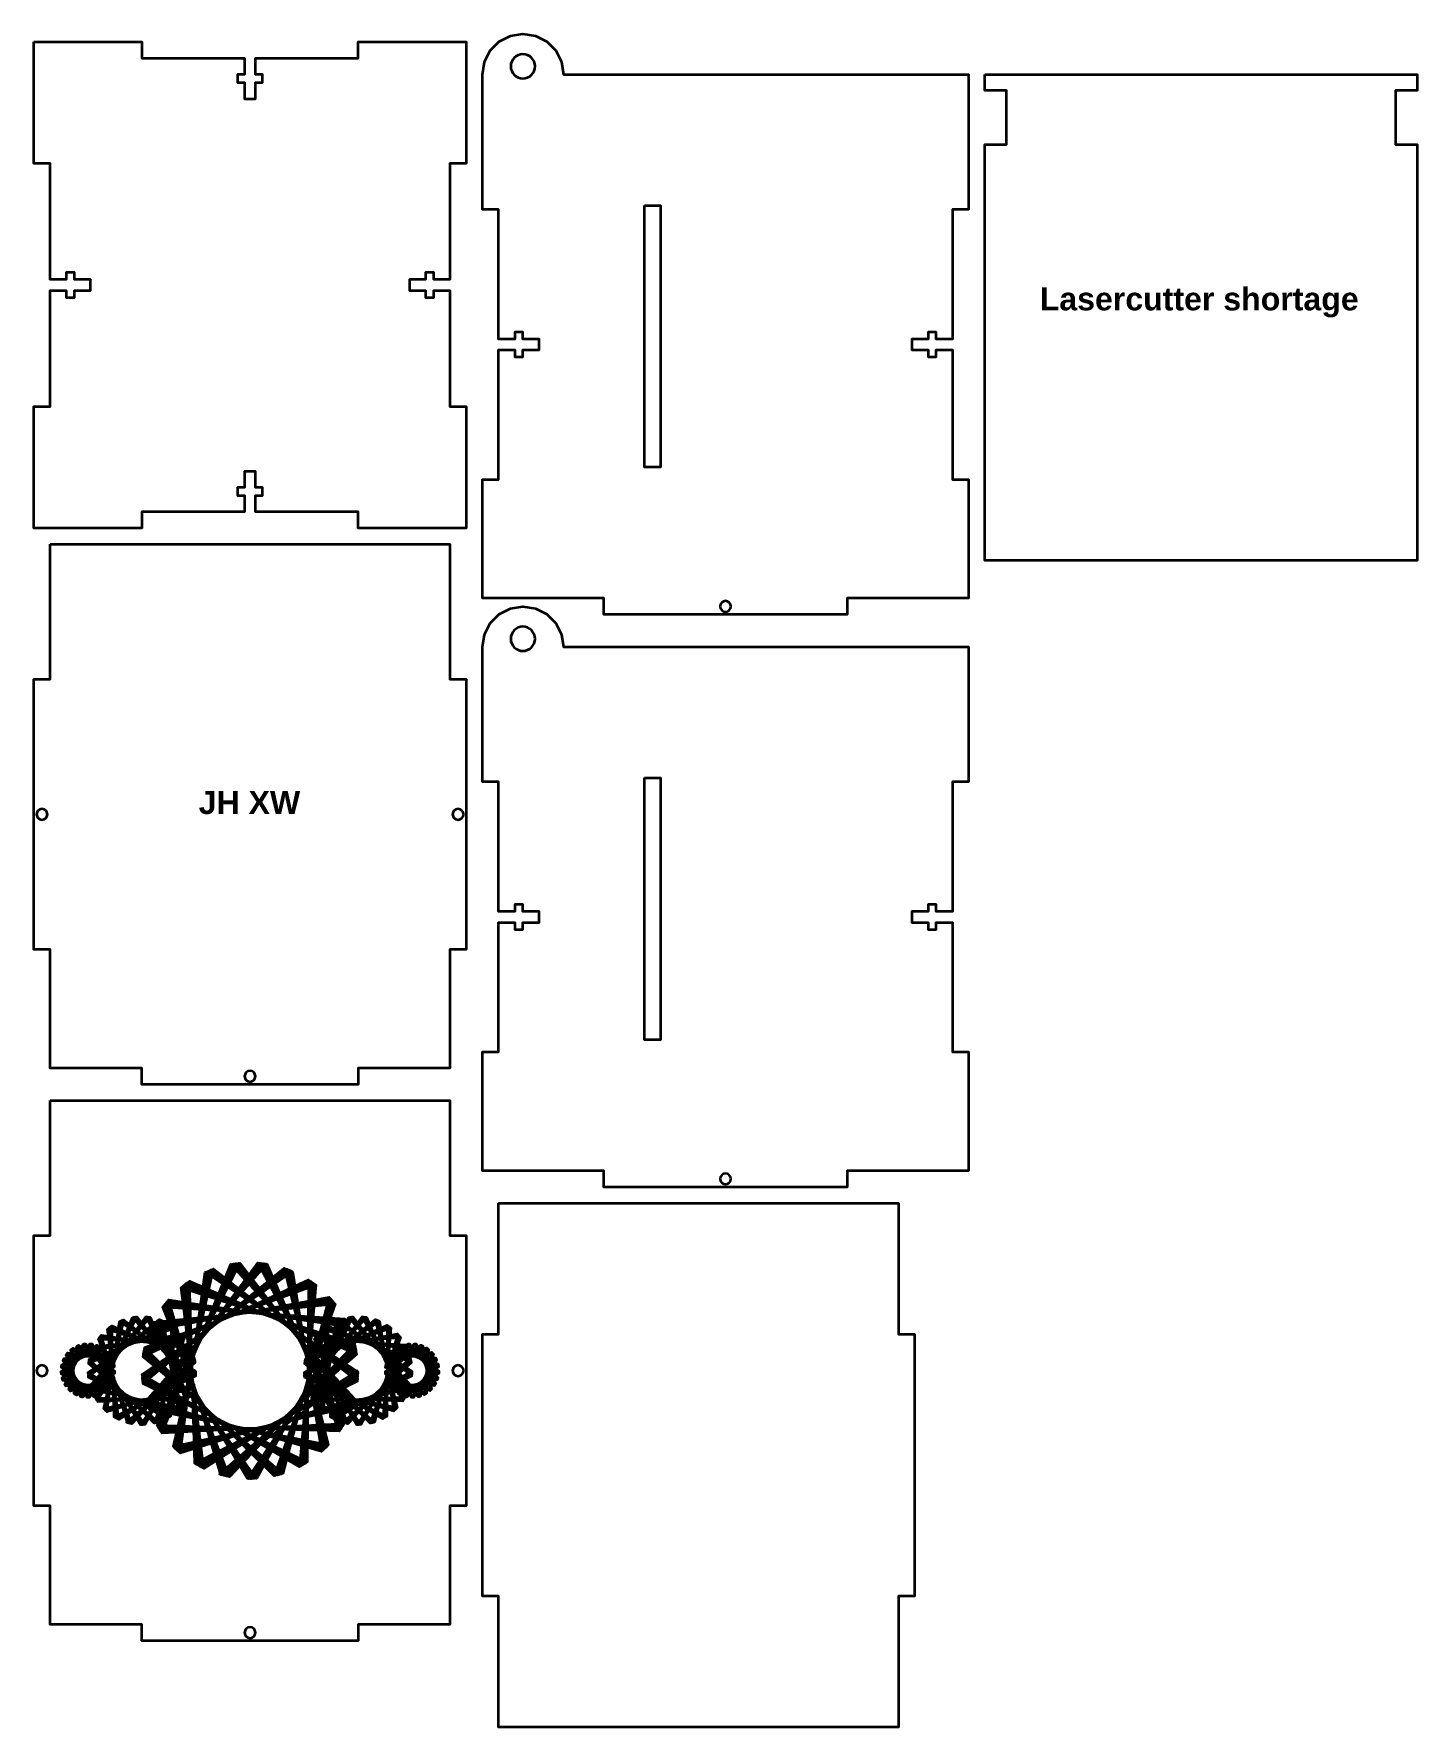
# Model space of a CAD drawing. Header units: millimetres. Extents: x 0 to 256, y 768 to 1081.
import ezdxf

# ---------------------------------------------------------------- set-up
doc = ezdxf.new("R2010")
doc.units = ezdxf.units.MM
doc.header["$MEASUREMENT"] = 0
doc.layers.add('Layer 1', color=7, linetype='Continuous')

msp = doc.modelspace()

# ---------------------------------------------------------------- linework, layer by layer
at = {"layer": 'Layer 1', "color": 7, "lineweight": 35, "true_color": 0xffffff}
for points in [[(0, 1080), (20, 1080), (20, 1077), (39, 1077), (39, 1074), (37.7, 1074), (37.7, 1072.5), (39, 1072.5), (39, 1069.5), (41, 1069.5), (41, 1072.5), (42.3, 1072.5), (42.3, 1074), (41, 1074), (41, 1077), (60, 1077), (60, 1080), (80, 1080), (80, 1057.5), (77, 1057.5), (77, 1036), (74, 1036), (74, 1037.3), (72.5, 1037.3), (72.5, 1036), (69.5, 1036), (69.5, 1034), (72.5, 1034), (72.5, 1032.7), (74, 1032.7), (74, 1034), (77, 1034), (77, 1012.5), (80, 1012.5), (80, 990), (60, 990), (60, 993), (41, 993), (41, 996), (42.3, 996), (42.3, 997.5), (41, 997.5), (41, 1000.5), (39, 1000.5), (39, 997.5), (37.7, 997.5), (37.7, 996), (39, 996), (39, 993), (20, 993), (20, 990), (0, 990), (0, 1012.5), (3, 1012.5), (3, 1034), (6, 1034), (6, 1032.7), (7.5, 1032.7), (7.5, 1034), (10.5, 1034), (10.5, 1036), (7.5, 1036), (7.5, 1037.3), (6, 1037.3), (6, 1036), (3, 1036), (3, 1057.5), (0, 1057.5), (0, 1080)], [(83, 1074), (83.37, 1076.32), (84.43, 1078.41), (86.09, 1080.07), (88.18, 1081.13), (90.5, 1081.5), (92.82, 1081.13), (94.91, 1080.07), (96.57, 1078.41), (97.63, 1076.32), (98, 1074), (173, 1074), (173, 1049), (170, 1049), (170, 1025), (167, 1025), (167, 1026.3), (165.5, 1026.3), (165.5, 1025), (162.5, 1025), (162.5, 1023), (165.5, 1023), (165.5, 1021.7), (167, 1021.7), (167, 1023), (170, 1023), (170, 999), (173, 999), (173, 977), (150.5, 977), (150.5, 974), (105.5, 974), (105.5, 977), (83, 977), (83, 999), (86, 999), (86, 1023), (89, 1023), (89, 1021.7), (90.5, 1021.7), (90.5, 1023), (93.5, 1023), (93.5, 1025), (90.5, 1025), (90.5, 1026.3), (89, 1026.3), (89, 1025), (86, 1025), (86, 1049), (83, 1049), (83, 1074)], [(176, 1074), (256, 1074), (256, 1071), (252, 1071), (252, 1061), (256, 1061), (256, 984), (176, 984), (176, 1061), (180, 1061), (180, 1071), (176, 1071), (176, 1074)], [(113, 1049.75), (116, 1049.75), (116, 1001.25), (113, 1001.25), (113, 1049.75)], [(3, 987), (77, 987), (77, 962), (80, 962), (80, 912), (77, 912), (77, 890), (60, 890), (60, 887), (20, 887), (20, 890), (3, 890), (3, 912), (0, 912), (0, 962), (3, 962), (3, 987)], [(83, 968), (83.37, 970.32), (84.43, 972.41), (86.09, 974.07), (88.18, 975.13), (90.5, 975.5), (92.82, 975.13), (94.91, 974.07), (96.57, 972.41), (97.63, 970.32), (98, 968), (173, 968), (173, 943), (170, 943), (170, 919), (167, 919), (167, 920.3), (165.5, 920.3), (165.5, 919), (162.5, 919), (162.5, 917), (165.5, 917), (165.5, 915.7), (167, 915.7), (167, 917), (170, 917), (170, 893), (173, 893), (173, 871), (150.5, 871), (150.5, 868), (105.5, 868), (105.5, 871), (83, 871), (83, 893), (86, 893), (86, 917), (89, 917), (89, 915.7), (90.5, 915.7), (90.5, 917), (93.5, 917), (93.5, 919), (90.5, 919), (90.5, 920.3), (89, 920.3), (89, 919), (86, 919), (86, 943), (83, 943), (83, 968)], [(113, 943.75), (116, 943.75), (116, 895.25), (113, 895.25), (113, 943.75)], [(3, 884), (77, 884), (77, 859), (80, 859), (80, 809), (77, 809), (77, 787), (60, 787), (60, 784), (20, 784), (20, 787), (3, 787), (3, 809), (0, 809), (0, 859), (3, 859), (3, 884)], [(86, 865), (160, 865), (160, 840.75), (163, 840.75), (163, 792.25), (160, 792.25), (160, 768), (86, 768), (86, 792.25), (83, 792.25), (83, 840.75), (86, 840.75), (86, 865)]]:
    msp.add_lwpolyline(points, dxfattribs=at)
at = {"layer": 'Layer 1', "color": 5, "lineweight": 35, "true_color": 0x0000ff}
for points in [[(60, 834), (31.47, 815.91), (27.27, 849.42), (59.38, 838.94), (36.21, 814.36), (23.85, 845.8), (57.56, 843.58), (41.18, 814.04), (21.44, 841.45), (54.65, 847.62), (46.08, 814.95), (20.17, 836.63), (50.83, 850.82), (50.6, 817.04), (20.14, 831.65), (46.34, 852.97), (54.46, 820.18), (21.34, 826.81), (41.46, 853.95), (57.42, 824.18), (23.69, 822.42), (36.48, 853.69), (59.31, 828.79), (27.06, 818.75), (31.73, 852.21), (60, 833.72), (31.23, 816.03), (27.48, 849.6), (59.45, 838.67), (35.94, 814.42), (24.02, 846.02), (57.69, 843.33), (40.9, 814.02), (21.54, 841.7), (54.83, 847.41), (45.81, 814.86), (20.21, 836.9), (51.06, 850.66), (50.36, 816.89), (20.11, 831.92), (46.6, 852.88), (54.26, 819.98), (21.24, 827.07), (41.73, 853.93), (57.29, 823.94), (23.53, 822.65), (36.75, 853.74), (59.24, 828.52), (26.85, 818.93), (31.98, 852.32), (59.99, 833.45), (30.98, 816.15), (27.7, 849.77), (59.51, 838.4), (35.67, 814.48), (24.18, 846.24), (57.82, 843.09), (40.62, 814.01), (21.65, 841.96), (55.02, 847.21), (45.54, 814.78), (20.25, 837.18), (51.29, 850.51), (50.12, 816.75), (20.08, 832.2), (46.86, 852.79), (54.07, 819.79), (21.14, 827.33), (42.01, 853.9), (57.15, 823.7), (23.38, 822.88), (37.03, 853.78), (59.16, 828.26), (26.64, 819.12), (32.23, 852.43), (59.98, 833.17), (30.73, 816.28), (27.92, 849.94), (59.57, 838.13), (35.4, 814.54), (24.36, 846.46), (57.94, 842.84), (40.35, 814), (21.76, 842.21), (55.2, 847), (45.28, 814.71), (20.3, 837.45), (51.52, 850.35), (49.88, 816.61), (20.06, 832.47), (47.12, 852.69), (53.87, 819.59), (21.05, 827.59), (42.28, 853.87), (57, 823.47), (23.22, 823.11), (37.3, 853.82), (59.08, 827.99), (26.43, 819.3), (32.49, 852.54), (59.97, 832.89), (30.49, 816.41), (28.14, 850.11), (59.62, 837.86), (35.13, 814.6), (24.53, 846.68), (58.06, 842.59), (40.07, 814), (21.88, 842.46), (55.38, 846.79), (45.01, 814.64), (20.35, 837.72), (51.74, 850.19), (49.64, 816.48), (20.04, 832.75), (47.38, 852.59), (53.67, 819.4), (20.97, 827.86), (42.56, 853.84), (56.85, 823.23), (23.08, 823.35), (37.58, 853.85), (58.99, 827.73), (26.23, 819.49), (32.75, 852.64), (59.95, 832.62), (30.24, 816.54), (28.37, 850.27), (59.67, 837.59), (34.86, 814.67), (24.71, 846.89), (58.18, 842.34), (39.79, 814), (22, 842.71), (55.55, 846.57), (44.74, 814.57), (20.4, 837.99), (51.97, 850.03), (49.4, 816.34), (20.02, 833.03), (47.63, 852.49), (53.47, 819.21), (20.88, 828.12), (42.83, 853.8), (56.7, 823), (22.93, 823.58), (37.85, 853.88), (58.9, 827.47), (26.03, 819.68), (33.01, 852.74), (59.93, 832.34), (30, 816.68), (28.59, 850.43), (59.72, 837.32), (34.59, 814.74), (24.89, 847.1), (58.29, 842.09), (39.52, 814.01), (22.12, 842.96), (55.73, 846.36), (44.47, 814.51), (20.46, 838.26), (52.19, 849.86), (49.15, 816.22), (20.01, 833.3), (47.89, 852.38), (53.26, 819.03), (20.8, 828.39), (43.1, 853.76), (56.55, 822.77), (22.79, 823.82), (38.13, 853.91), (58.81, 827.21), (25.84, 819.88), (33.26, 852.83), (59.91, 832.06), (29.76, 816.82), (28.82, 850.58), (59.77, 837.04), (34.33, 814.82), (60, 834)], [(30, 834), (15.74, 824.95), (13.63, 841.71), (29.69, 836.47), (18.1, 824.18), (11.93, 839.9), (28.78, 838.79), (20.59, 824.02), (10.72, 837.72), (27.32, 840.81), (23.04, 824.47), (10.09, 835.31), (25.41, 842.41), (25.3, 825.52), (10.07, 832.82), (23.17, 843.49), (27.23, 827.09), (10.67, 830.41), (20.73, 843.97), (28.71, 829.09), (11.85, 828.21), (18.24, 843.84), (29.66, 831.4), (13.53, 826.38), (15.86, 843.1), (30, 833.86), (15.61, 825.01), (13.74, 841.8), (29.72, 836.34), (17.97, 824.21), (12.01, 840.01), (28.84, 838.67), (20.45, 824.01), (10.77, 837.85), (27.42, 840.71), (22.91, 824.43), (10.11, 835.45), (25.53, 842.33), (25.18, 825.45), (10.05, 832.96), (23.3, 843.44), (27.13, 826.99), (10.62, 830.54), (20.86, 843.96), (28.64, 828.97), (11.77, 828.33), (18.38, 843.87), (29.62, 831.26), (13.42, 826.47), (15.99, 843.16), (30, 833.72), (15.49, 825.08), (13.85, 841.89), (29.75, 836.2), (17.83, 824.24), (12.09, 840.12), (28.91, 838.54), (20.31, 824.01), (10.82, 837.98), (27.51, 840.6), (22.77, 824.39), (10.13, 835.59), (25.65, 842.25), (25.06, 825.37), (10.04, 833.1), (23.43, 843.39), (27.03, 826.89), (10.57, 830.67), (21, 843.95), (28.57, 828.85), (11.69, 828.44), (18.51, 843.89), (29.58, 831.13), (13.32, 826.56), (16.12, 843.21), (29.99, 833.59), (15.36, 825.14), (13.96, 841.97), (29.78, 836.07), (17.7, 824.27), (12.18, 840.23), (28.97, 838.42), (20.17, 824), (10.88, 838.1), (27.6, 840.5), (22.64, 824.35), (10.15, 835.72), (25.76, 842.18), (24.94, 825.31), (10.03, 833.24), (23.56, 843.35), (26.94, 826.8), (10.53, 830.8), (21.14, 843.93), (28.5, 828.73), (11.61, 828.56), (18.65, 843.91), (29.54, 831), (13.22, 826.65), (16.25, 843.27), (29.99, 833.45), (15.24, 825.2), (14.07, 842.05), (29.81, 835.93), (17.56, 824.3), (12.27, 840.34), (29.03, 838.29), (20.04, 824), (10.94, 838.23), (27.69, 840.39), (22.5, 824.32), (10.18, 835.86), (25.87, 842.1), (24.82, 825.24), (10.02, 833.37), (23.69, 843.29), (26.83, 826.7), (10.48, 830.93), (21.28, 843.92), (28.43, 828.62), (11.54, 828.67), (18.79, 843.93), (29.5, 830.87), (13.12, 826.75), (16.37, 843.32), (29.98, 833.31), (15.12, 825.27), (14.18, 842.13), (29.84, 835.79), (17.43, 824.34), (12.35, 840.45), (29.09, 838.17), (19.9, 824), (11, 838.36), (27.78, 840.29), (22.37, 824.29), (10.2, 836), (25.98, 842.01), (24.7, 825.17), (10.01, 833.51), (23.82, 843.24), (26.73, 826.61), (10.44, 831.06), (21.42, 843.9), (28.35, 828.5), (11.46, 828.79), (18.93, 843.94), (29.45, 830.73), (13.02, 826.84), (16.5, 843.37), (29.97, 833.17), (15, 825.34), (14.3, 842.21), (29.86, 835.66), (17.3, 824.37), (12.44, 840.55), (29.15, 838.04), (19.76, 824), (11.06, 838.48), (27.86, 840.18), (22.24, 824.25), (10.23, 836.13), (26.09, 841.93), (24.58, 825.11), (10.01, 833.65), (23.94, 843.19), (26.63, 826.51), (10.4, 831.19), (21.55, 843.88), (28.27, 828.38), (11.39, 828.91), (19.06, 843.96), (29.41, 830.6), (12.92, 826.94), (16.63, 843.42), (29.95, 833.03), (14.88, 825.41), (14.41, 842.29), (29.88, 835.52), (17.16, 824.41), (30, 834)], [(70, 834), (55.74, 824.95), (53.63, 841.71), (69.69, 836.47), (58.1, 824.18), (51.93, 839.9), (68.78, 838.79), (60.59, 824.02), (50.72, 837.72), (67.32, 840.81), (63.04, 824.47), (50.09, 835.31), (65.41, 842.41), (65.3, 825.52), (50.07, 832.82), (63.17, 843.49), (67.23, 827.09), (50.67, 830.41), (60.73, 843.97), (68.71, 829.09), (51.85, 828.21), (58.24, 843.84), (69.65, 831.4), (53.53, 826.38), (55.86, 843.1), (70, 833.86), (55.61, 825.01), (53.74, 841.8), (69.72, 836.34), (57.97, 824.21), (52.01, 840.01), (68.84, 838.67), (60.45, 824.01), (50.77, 837.85), (67.42, 840.71), (62.9, 824.43), (50.11, 835.45), (65.53, 842.33), (65.18, 825.45), (50.05, 832.96), (63.3, 843.44), (67.13, 826.99), (50.62, 830.54), (60.87, 843.96), (68.64, 828.97), (51.77, 828.33), (58.38, 843.87), (69.62, 831.26), (53.42, 826.47), (55.99, 843.16), (70, 833.72), (55.49, 825.08), (53.85, 841.89), (69.75, 836.2), (57.83, 824.24), (52.09, 840.12), (68.91, 838.54), (60.31, 824.01), (50.83, 837.98), (67.51, 840.6), (62.77, 824.39), (50.13, 835.59), (65.64, 842.25), (65.06, 825.37), (50.04, 833.1), (63.43, 843.39), (67.04, 826.89), (50.57, 830.67), (61, 843.95), (68.57, 828.85), (51.69, 828.44), (58.51, 843.89), (69.58, 831.13), (53.32, 826.56), (56.12, 843.21), (69.99, 833.59), (55.37, 825.14), (53.96, 841.97), (69.78, 836.07), (57.7, 824.27), (52.18, 840.23), (68.97, 838.42), (60.17, 824), (50.88, 838.1), (67.6, 840.5), (62.64, 824.35), (50.15, 835.72), (65.76, 842.18), (64.94, 825.31), (50.03, 833.24), (63.56, 843.35), (66.94, 826.8), (50.53, 830.8), (61.14, 843.93), (68.5, 828.73), (51.61, 828.56), (58.65, 843.91), (69.54, 831), (53.22, 826.65), (56.24, 843.27), (69.99, 833.45), (55.24, 825.2), (54.07, 842.05), (69.81, 835.93), (57.56, 824.3), (52.26, 840.34), (69.03, 838.29), (60.04, 824), (50.94, 838.23), (67.69, 840.39), (62.51, 824.32), (50.17, 835.86), (65.87, 842.1), (64.82, 825.24), (50.02, 833.37), (63.69, 843.29), (66.83, 826.7), (50.48, 830.93), (61.28, 843.92), (68.43, 828.62), (51.54, 828.67), (58.79, 843.93), (69.5, 830.87), (53.12, 826.75), (56.37, 843.32), (69.98, 833.31), (55.12, 825.27), (54.18, 842.13), (69.84, 835.79), (57.43, 824.34), (52.35, 840.45), (69.09, 838.17), (59.9, 824), (51, 838.36), (67.78, 840.29), (62.37, 824.29), (50.2, 836), (65.98, 842.01), (64.7, 825.17), (50.01, 833.51), (63.82, 843.24), (66.73, 826.61), (50.44, 831.06), (61.42, 843.9), (68.35, 828.5), (51.46, 828.79), (58.93, 843.94), (69.45, 830.73), (53.02, 826.84), (56.5, 843.37), (69.97, 833.17), (55, 825.34), (54.3, 842.21), (69.86, 835.66), (57.3, 824.37), (52.44, 840.55), (69.15, 838.04), (59.76, 824), (51.06, 838.48), (67.86, 840.18), (62.24, 824.25), (50.23, 836.13), (66.09, 841.93), (64.57, 825.11), (50.01, 833.65), (63.94, 843.19), (66.63, 826.51), (50.4, 831.19), (61.55, 843.88), (68.27, 828.38), (51.39, 828.91), (59.06, 843.96), (69.4, 830.6), (52.92, 826.94), (56.63, 843.42), (69.95, 833.03), (54.88, 825.41), (54.41, 842.29), (69.88, 835.52), (57.16, 824.41), (70, 834)], [(15, 834), (7.87, 829.48), (6.82, 837.86), (14.85, 835.24), (9.05, 829.09), (5.96, 836.95), (14.39, 836.39), (10.3, 829.01), (5.36, 835.86), (13.66, 837.4), (11.52, 829.24), (5.04, 834.66), (12.71, 838.2), (12.65, 829.76), (5.03, 833.41), (11.59, 838.74), (13.61, 830.54), (5.33, 832.2), (10.36, 838.99), (14.36, 831.54), (5.92, 831.11), (9.12, 838.92), (14.83, 832.7), (6.76, 830.19), (7.93, 838.55), (15, 833.93), (7.81, 829.51), (6.87, 837.9), (14.86, 835.17), (8.98, 829.1), (6, 837.01), (14.42, 836.33), (10.23, 829.01), (5.39, 835.93), (13.71, 837.35), (11.45, 829.22), (5.05, 834.73), (12.77, 838.17), (12.59, 829.72), (5.03, 833.48), (11.65, 838.72), (13.57, 830.49), (5.31, 832.27), (10.43, 838.98), (14.32, 831.49), (5.88, 831.16), (9.19, 838.93), (14.81, 832.63), (6.71, 830.23), (7.99, 838.58), (15, 833.86), (7.74, 829.54), (6.93, 837.94), (14.88, 835.1), (8.92, 829.12), (6.05, 837.06), (14.45, 836.27), (10.16, 829), (5.41, 835.99), (13.76, 837.3), (11.39, 829.2), (5.06, 834.79), (12.82, 838.13), (12.53, 829.69), (5.02, 833.55), (11.72, 838.7), (13.52, 830.45), (5.29, 832.33), (10.5, 838.98), (14.29, 831.43), (5.84, 831.22), (9.26, 838.94), (14.79, 832.56), (6.66, 830.28), (8.06, 838.61), (15, 833.79), (7.68, 829.57), (6.98, 837.99), (14.89, 835.03), (8.85, 829.13), (6.09, 837.12), (14.48, 836.21), (10.09, 829), (5.44, 836.05), (13.8, 837.25), (11.32, 829.18), (5.07, 834.86), (12.88, 838.09), (12.47, 829.65), (5.01, 833.62), (11.78, 838.67), (13.47, 830.4), (5.26, 832.4), (10.57, 838.97), (14.25, 831.37), (5.81, 831.28), (9.32, 838.95), (14.77, 832.5), (6.61, 830.33), (8.12, 838.63), (14.99, 833.72), (7.62, 829.6), (7.04, 838.03), (14.91, 834.96), (8.78, 829.15), (6.13, 837.17), (14.52, 836.15), (10.02, 829), (5.47, 836.12), (13.85, 837.2), (11.25, 829.16), (5.09, 834.93), (12.94, 838.05), (12.41, 829.62), (5.01, 833.69), (11.85, 838.65), (13.42, 830.35), (5.24, 832.46), (10.64, 838.96), (14.21, 831.31), (5.77, 831.34), (9.39, 838.96), (14.75, 832.43), (6.56, 830.37), (8.19, 838.66), (14.99, 833.65), (7.56, 829.63), (7.09, 838.07), (14.92, 834.9), (8.72, 829.17), (6.18, 837.22), (14.55, 836.09), (9.95, 829), (5.5, 836.18), (13.89, 837.14), (11.19, 829.14), (5.1, 835), (12.99, 838.01), (12.35, 829.59), (5.01, 833.76), (11.91, 838.62), (13.37, 830.3), (5.22, 832.53), (10.71, 838.95), (14.18, 831.25), (5.73, 831.4), (9.46, 838.97), (14.73, 832.37), (6.51, 830.42), (8.25, 838.68), (14.98, 833.59), (7.5, 829.67), (7.15, 838.11), (14.93, 834.83), (8.65, 829.19), (6.22, 837.27), (14.57, 836.02), (9.88, 829), (5.53, 836.24), (13.93, 837.09), (11.12, 829.13), (5.11, 835.07), (13.05, 837.96), (12.29, 829.55), (5, 833.83), (11.97, 838.59), (13.31, 830.26), (5.2, 832.6), (10.78, 838.94), (14.14, 831.19), (5.7, 831.45), (9.53, 838.98), (14.7, 832.3), (6.46, 830.47), (8.32, 838.71), (14.98, 833.52), (7.44, 829.71), (7.2, 838.15), (14.94, 834.76), (8.58, 829.21), (15, 834)], [(75, 834), (67.87, 829.48), (66.82, 837.86), (74.85, 835.24), (69.05, 829.09), (65.96, 836.95), (74.39, 836.39), (70.29, 829.01), (65.36, 835.86), (73.66, 837.4), (71.52, 829.24), (65.04, 834.66), (72.71, 838.2), (72.65, 829.76), (65.04, 833.41), (71.58, 838.74), (73.61, 830.54), (65.33, 832.2), (70.36, 838.99), (74.36, 831.54), (65.92, 831.11), (69.12, 838.92), (74.83, 832.7), (66.76, 830.19), (67.93, 838.55), (75, 833.93), (67.81, 829.51), (66.87, 837.9), (74.86, 835.17), (68.98, 829.1), (66, 837.01), (74.42, 836.33), (70.22, 829.01), (65.39, 835.93), (73.71, 837.35), (71.45, 829.22), (65.05, 834.73), (72.76, 838.17), (72.59, 829.72), (65.03, 833.48), (71.65, 838.72), (73.57, 830.49), (65.31, 832.27), (70.43, 838.98), (74.32, 831.49), (65.88, 831.16), (69.19, 838.93), (74.81, 832.63), (66.71, 830.23), (68, 838.58), (75, 833.86), (67.74, 829.54), (66.93, 837.94), (74.88, 835.1), (68.92, 829.12), (66.05, 837.06), (74.45, 836.27), (70.16, 829), (65.41, 835.99), (73.75, 837.3), (71.39, 829.2), (65.06, 834.79), (72.82, 838.13), (72.53, 829.69), (65.02, 833.55), (71.71, 838.7), (73.52, 830.45), (65.29, 832.33), (70.5, 838.98), (74.29, 831.43), (65.84, 831.22), (69.26, 838.94), (74.79, 832.56), (66.66, 830.28), (68.06, 838.61), (75, 833.79), (67.68, 829.57), (66.98, 837.99), (74.89, 835.03), (68.85, 829.13), (66.09, 837.12), (74.49, 836.21), (70.09, 829), (65.44, 836.05), (73.8, 837.25), (71.32, 829.18), (65.07, 834.86), (72.88, 838.09), (72.47, 829.65), (65.01, 833.62), (71.78, 838.67), (73.47, 830.4), (65.26, 832.4), (70.57, 838.97), (74.25, 831.37), (65.81, 831.28), (69.32, 838.95), (74.77, 832.5), (66.61, 830.33), (68.12, 838.63), (74.99, 833.72), (67.62, 829.6), (67.04, 838.03), (74.91, 834.96), (68.78, 829.15), (66.13, 837.17), (74.51, 836.15), (70.02, 829), (65.47, 836.12), (73.85, 837.2), (71.25, 829.16), (65.09, 834.93), (72.94, 838.05), (72.41, 829.62), (65.01, 833.69), (71.85, 838.65), (73.42, 830.35), (65.24, 832.46), (70.64, 838.96), (74.21, 831.31), (65.77, 831.34), (69.39, 838.96), (74.75, 832.43), (66.56, 830.37), (68.19, 838.66), (74.99, 833.65), (67.56, 829.63), (67.09, 838.07), (74.92, 834.9), (68.71, 829.17), (66.18, 837.22), (74.54, 836.09), (69.95, 829), (65.5, 836.18), (73.89, 837.14), (71.19, 829.14), (65.1, 835), (72.99, 838.01), (72.35, 829.59), (65.01, 833.76), (71.91, 838.62), (73.37, 830.3), (65.22, 832.53), (70.71, 838.95), (74.18, 831.25), (65.73, 831.4), (69.46, 838.97), (74.73, 832.37), (66.51, 830.42), (68.25, 838.68), (74.98, 833.59), (67.5, 829.67), (67.15, 838.11), (74.93, 834.83), (68.65, 829.19), (66.22, 837.27), (74.57, 836.02), (69.88, 829), (65.53, 836.24), (73.93, 837.09), (71.12, 829.13), (65.11, 835.07), (73.05, 837.96), (72.29, 829.55), (65, 833.83), (71.97, 838.59), (73.32, 830.26), (65.2, 832.6), (70.78, 838.94), (74.14, 831.19), (65.7, 831.45), (69.53, 838.98), (74.7, 832.3), (66.46, 830.47), (68.32, 838.71), (74.98, 833.52), (67.44, 829.71), (67.21, 838.15), (74.94, 834.76), (68.58, 829.21), (75, 834)]]:
    msp.add_lwpolyline(points, dxfattribs=at)
at = {"layer": 'Layer 1', "color": 7, "lineweight": 35, "true_color": 0xffffff}
for points in [[(90.5, 1077.75), (91.74, 1077.75), (92.75, 1076.74), (92.75, 1075.5), (92.75, 1074.26), (91.74, 1073.25), (90.5, 1073.25), (89.26, 1073.25), (88.25, 1074.26), (88.25, 1075.5), (88.25, 1076.74), (89.26, 1077.75), (90.5, 1077.75)], [(128, 976.5), (128.55, 976.5), (129, 976.05), (129, 975.5), (129, 974.95), (128.55, 974.5), (128, 974.5), (127.45, 974.5), (127, 974.95), (127, 975.5), (127, 976.05), (127.45, 976.5), (128, 976.5)], [(90.5, 971.75), (91.74, 971.75), (92.75, 970.74), (92.75, 969.5), (92.75, 968.26), (91.74, 967.25), (90.5, 967.25), (89.26, 967.25), (88.25, 968.26), (88.25, 969.5), (88.25, 970.74), (89.26, 971.75), (90.5, 971.75)], [(1.5, 938), (2.05, 938), (2.5, 937.55), (2.5, 937), (2.5, 936.45), (2.05, 936), (1.5, 936), (0.95, 936), (0.5, 936.45), (0.5, 937), (0.5, 937.55), (0.95, 938), (1.5, 938)], [(78.5, 938), (79.05, 938), (79.5, 937.55), (79.5, 937), (79.5, 936.45), (79.05, 936), (78.5, 936), (77.95, 936), (77.5, 936.45), (77.5, 937), (77.5, 937.55), (77.95, 938), (78.5, 938)], [(40, 889.5), (40.55, 889.5), (41, 889.05), (41, 888.5), (41, 887.95), (40.55, 887.5), (40, 887.5), (39.45, 887.5), (39, 887.95), (39, 888.5), (39, 889.05), (39.45, 889.5), (40, 889.5)], [(128, 870.5), (128.55, 870.5), (129, 870.05), (129, 869.5), (129, 868.95), (128.55, 868.5), (128, 868.5), (127.45, 868.5), (127, 868.95), (127, 869.5), (127, 870.05), (127.45, 870.5), (128, 870.5)], [(1.5, 835), (2.05, 835), (2.5, 834.55), (2.5, 834), (2.5, 833.45), (2.05, 833), (1.5, 833), (0.95, 833), (0.5, 833.45), (0.5, 834), (0.5, 834.55), (0.95, 835), (1.5, 835)], [(78.5, 835), (79.05, 835), (79.5, 834.55), (79.5, 834), (79.5, 833.45), (79.05, 833), (78.5, 833), (77.95, 833), (77.5, 833.45), (77.5, 834), (77.5, 834.55), (77.95, 835), (78.5, 835)], [(40, 786.5), (40.55, 786.5), (41, 786.05), (41, 785.5), (41, 784.95), (40.55, 784.5), (40, 784.5), (39.45, 784.5), (39, 784.95), (39, 785.5), (39, 786.05), (39.45, 786.5), (40, 786.5)]]:
    msp.add_open_spline(points, degree=3, knots=[0, 0, 0, 0, 1, 1, 1, 2, 2, 2, 3, 3, 3, 4, 4, 4, 4], dxfattribs=at)

# ---------------------------------------------------------------- texts
at = {"layer": 'Layer 1', "color": 1, "true_color": 0xff0000, "char_height": 4.248, "attachment_point": 7}
for s, insert in [('\\fArial|b1|i0|c0|p34;\\W1;Lasercutter shortage', (186.16, 1029)), ('\\fArial|b1|i0|c0|p34;\\W1;JH XW', (30.5, 937))]:
    msp.add_mtext(s, dxfattribs=dict(at, insert=insert))

doc.saveas('drawing.dxf')
